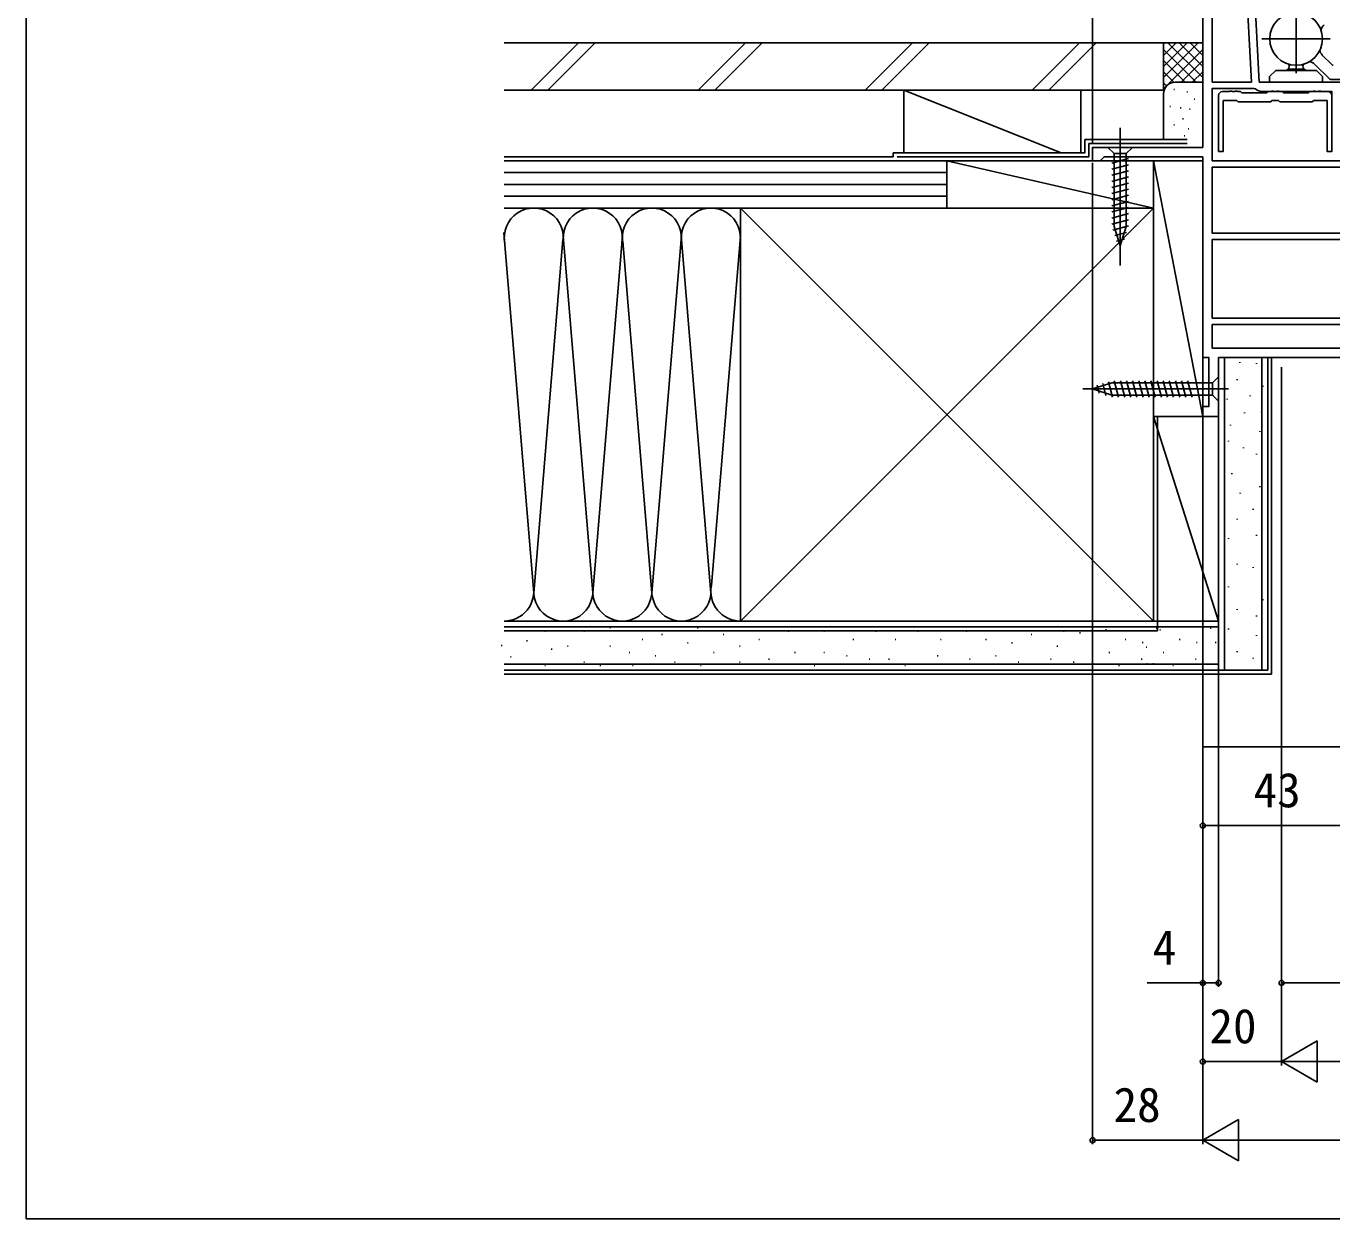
# Model space of a CAD drawing. Units: millimetres, scale not verified. Extents: x -525 to 525, y -783 to 779.
# Drawn here: x -525 to -193.2, y -782.7 to -479.5 of the extents above; entities that cross this region are included whole.
import ezdxf
from ezdxf.enums import TextEntityAlignment as Align

# ---------------------------------------------------------------- set-up
doc = ezdxf.new("R2010")
doc.units = ezdxf.units.MM
doc.header["$LTSCALE"] = 4
for name, color, linetype in [('0-2_YKK_11', 7, 'Continuous'), ('0-5_YKK_13', 4, 'Continuous'), ('0-7_YKK_D', 6, 'Continuous'), ('0-8_YKK_ZWAK', 7, 'Continuous'), ('0-9_YSS_K', 3, 'Continuous'), ('0-A_YSS_KE', 3, 'Continuous')]:
    doc.layers.add(name, color=color, linetype=linetype)
doc.styles.add('ＭＳ ゴシック', font='')
doc.styles.get('ＭＳ ゴシック').set_extended_font_data('MS Gothic')

msp = doc.modelspace()

# ---------------------------------------------------------------- linework, layer by layer
at = {"layer": '0-2_YKK_11'}
for points in [[(-226, -449.702), (-226, -510.302), (-254, -510.302), (-254, -513.702), (-252.1, -513.702), (-251.6, -513.202), (-251.1, -512.702), (-226, -512.702), (-226, -563.702), (-224.5, -563.702), (-224.5, -576.202), (-226, -576.202), (-226, -578.702), (-222, -578.702), (-222, -563.702)], [(-185.174, -499.917), (-190.8, -500.909), (-190.8, -496.102), (-185.444, -496.102), (-184.576, -496.644), (-184, -496.325), (-184, -493.702), (-211.642, -493.702), (-213.95, -449.649)], [(-212.635, -495.419), (-212.958, -495.302), (-223.6, -495.302), (-223.6, -513.702)], [(-222, -497.102), (-222, -511.302), (-220.8, -511.302), (-220.8, -498.402), (-217.353, -498.402), (-217.053, -498.702), (-208.747, -498.702), (-208.447, -498.402), (-206.753, -498.402), (-206.453, -498.702), (-198.147, -498.702), (-197.847, -498.402), (-194.4, -498.402), (-194.4, -511.302), (-193.2, -511.302), (-193.2, -497.102)], [(-194.2, -496.102), (-195.913, -496.102), (-196.106, -495.952), (-196.494, -495.952), (-196.687, -496.102), (-197.313, -496.102), (-197.506, -495.952), (-197.894, -495.952), (-198.087, -496.102), (-198.8, -496.102), (-199.1, -496.402), (-205.5, -496.402), (-205.8, -496.102), (-206.513, -496.102), (-206.706, -495.952), (-207.094, -495.952), (-207.287, -496.102), (-207.913, -496.102), (-208.106, -495.952), (-208.494, -495.952), (-208.687, -496.102), (-209.4, -496.102), (-209.7, -496.402), (-216.1, -496.402), (-216.4, -496.102), (-217.113, -496.102), (-217.306, -495.952), (-217.694, -495.952), (-217.887, -496.102), (-218.513, -496.102), (-218.706, -495.952), (-219.094, -495.952), (-219.287, -496.102), (-221, -496.102)], [(-193.2, -507.702), (-193.2, -496.102), (-210.767, -496.102)], [(-223.6, -513.702), (-186.4, -513.702), (-186.4, -510.602), (-190.3, -510.602)], [(-190.6, -553.702), (-223.6, -553.702), (-223.6, -533.702), (-190.6, -533.702), (-190.6, -535.102)], [(-222, -563.702), (-158, -563.702), (-158, -561.902), (-160, -561.902), (-160, -553.702), (-163.3, -553.702)]]:
    msp.add_lwpolyline(points, dxfattribs=at)
for points in [[(-213.644, -493.702), (-215.877, -451.102), (-223.6, -451.102), (-223.6, -493.702)], [(-223.6, -532.102), (-186.4, -532.102), (-186.4, -515.302), (-223.6, -515.302)], [(-185.6, -555.302), (-223.6, -555.302), (-223.6, -561.302), (-185.6, -561.302)]]:
    msp.add_lwpolyline(points, close=True, dxfattribs=at)
for centre, radius, start, end in [((-221, -497.102), 1, 90.00001, 179.99999), ((-210.767, -493.202), 2.9, 229.88081, 270.00001), ((-194.2, -497.102), 1, 0.00001, 89.99999)]:
    msp.add_arc(centre, radius, start, end, dxfattribs=at)
at = {"layer": '0-5_YKK_13'}
for p, q in [((-202.3, -474.001), (-202.3, -491.401)), ((-193.6, -482.701), (-211, -482.701)), ((-195.651, -486.807), (-193.203, -489.255)), ((-209.05, -492.301), (-207.471, -490.701)), ((-197.8, -490.701), (-207.471, -490.701)), ((-200.257, -490.409), (-204.342, -490.409)), ((-197.8, -490.701), (-197.128, -490.701)), ((-193.846, -492.855), (-197.582, -489.119)), ((-195.55, -492.301), (-197.128, -490.701)), ((-209.05, -492.301), (-209.05, -493.401)), ((-208.75, -493.701), (-195.85, -493.701)), ((-195.55, -492.301), (-195.55, -493.401)), ((-173.5, -493.001), (-193.492, -493.001)), ((-247, -505.302), (-247, -540.302)), ((-243.9, -510.302), (-250.1, -510.302)), ((-250.1, -510.302), (-248.55, -511.852)), ((-243.9, -510.302), (-245.45, -511.852)), ((-249.1, -514.278), (-244.9, -513.153)), ((-248.55, -511.852), (-248.55, -530.386)), ((-245.45, -511.852), (-248.55, -511.852)), ((-245.45, -530.386), (-245.45, -511.852)), ((-249.1, -515.831), (-244.9, -514.706)), ((-249.1, -517.384), (-244.9, -516.259)), ((-249.1, -518.937), (-244.9, -517.811)), ((-249.1, -520.49), (-244.9, -519.364)), ((-249.1, -522.043), (-244.9, -520.917)), ((-249.1, -523.596), (-244.9, -522.47)), ((-249.1, -525.149), (-244.9, -524.023)), ((-249.1, -526.701), (-244.9, -525.576)), ((-249.1, -528.254), (-244.9, -527.129)), ((-249.1, -529.807), (-244.9, -528.682)), ((-248.841, -531.291), (-244.9, -530.235)), ((-247, -535.302), (-248.55, -530.386)), ((-247, -535.302), (-245.45, -530.386)), ((-248.39, -532.723), (-245.354, -531.909)), ((-247.938, -534.155), (-245.888, -533.605)), ((-254, -571.701), (-249.084, -570.151)), ((-254, -571.701), (-249.084, -570.151)), ((-250.608, -573.348), (-251.421, -570.311)), ((-248.933, -573.801), (-249.989, -569.86)), ((-223.55, -570.152), (-249.084, -570.151)), ((-247.38, -573.801), (-248.506, -569.601)), ((-245.827, -573.801), (-246.953, -569.601)), ((-244.274, -573.801), (-245.4, -569.601)), ((-242.722, -573.801), (-243.847, -569.601)), ((-241.169, -573.801), (-242.294, -569.601)), ((-239.616, -573.801), (-240.741, -569.601)), ((-238.063, -573.801), (-239.188, -569.601)), ((-236.51, -573.801), (-237.635, -569.601)), ((-234.957, -573.802), (-236.082, -569.601)), ((-233.404, -573.802), (-234.529, -569.602)), ((-231.851, -573.802), (-232.976, -569.602)), ((-230.298, -573.802), (-231.424, -569.602)), ((-228.745, -573.802), (-229.871, -569.602)), ((-219.5, -571.702), (-256.5, -571.701)), ((-254, -571.701), (-249.084, -573.251)), ((-252.304, -572.813), (-252.853, -570.763)), ((-223.55, -573.252), (-249.084, -573.251)), ((-222, -574.802), (-223.55, -573.252))]:
    msp.add_line(p, q, dxfattribs=at)
msp.add_lwpolyline([(-222, -568.602), (-223.55, -570.152), (-223.55, -573.252)], dxfattribs=at)
msp.add_circle((-202.3, -482.701), 6.7, dxfattribs=at)
for centre, radius, start, end in [((-194.014, -480.808), 2, 125, 170.14215), ((-194.237, -485.393), 2, 184.26693, 225), ((-205.05, -489.701), 1, 270, 0), ((-205.05, -489.679), 1, 0, 33.97705), ((-199.55, -489.679), 1, 146.02295, 180), ((-199.55, -489.701), 1, 180, 270), ((-198.996, -490.533), 2, 45, 90.14215), ((-192.85, -488.901), 0.5, 225, 270), ((-208.75, -493.401), 0.3, 180, 269.99988), ((-195.85, -493.401), 0.3, 269.99988, 359.99988), ((-193.492, -492.501), 0.5, 225, 270)]:
    msp.add_arc(centre, radius, start, end, dxfattribs=at)
at = {"layer": '0-7_YKK_D'}
for p, q in [((-254, -509.302), (-254, -387.702)), ((-254, -514.202), (-254, -763.702)), ((-206, -566.165), (-206, -743.702)), ((-206, -567.165), (-206, -743.702)), ((-206, -568.165), (-206, -723.702)), ((-226, -578.452), (-226.002, -763.698)), ((-226.001, -579.202), (-226.001, -683.702)), ((-226, -578.452), (-226, -743.702)), ((-226, -579.202), (-226, -763.702)), ((-226, -579.202), (-225.999, -723.705)), ((-222, -579.202), (-221.999, -723.705)), ((-226.001, -682.702), (-183.001, -682.702)), ((-206, -722.702), (-158.001, -722.702)), ((-206, -742.702), (-196.907, -737.452)), ((-196.907, -747.952), (-196.907, -737.452)), ((-206, -742.702), (-226, -742.702)), ((-206, -742.702), (-196.907, -747.952)), ((-206, -742.702), (-187.814, -742.702)), ((-195.5, -742.702), (193.5, -742.702)), ((-226.002, -762.698), (-216.908, -757.448)), ((-216.909, -767.948), (-216.908, -757.448)), ((-254, -762.702), (-226, -762.702)), ((-226.002, -762.698), (-216.909, -767.948)), ((-226.002, -762.698), (-207.815, -762.698)), ((-215.502, -762.698), (213.498, -762.702))]:
    msp.add_line(p, q, dxfattribs=at)
msp.add_lwpolyline([(-221.999, -722.705), (-225.999, -722.705), (-240.117, -722.705)], dxfattribs=at)
for centre in [(-226.001, -682.702), (-225.999, -722.705), (-221.999, -722.705), (-206, -722.702), (-226, -742.702), (-254, -762.702)]:
    msp.add_circle(centre, 0.637, dxfattribs=at)
at = {"layer": '0-8_YKK_ZWAK'}
msp.add_line((-525, 747.3), (-525, -782.7), dxfattribs=at)
msp.add_lwpolyline([(-525, -782.7), (525, -782.7), (525, 747.3)], dxfattribs=at)
at = {"layer": '0-9_YSS_K'}
for p, q in [((-396.633, -495.702), (-384.633, -483.702)), ((-392.39, -495.702), (-380.39, -483.702)), ((-354.206, -495.702), (-342.206, -483.702)), ((-349.964, -495.702), (-337.964, -483.702)), ((-311.78, -495.702), (-299.78, -483.702)), ((-307.537, -495.702), (-295.537, -483.702)), ((-269.353, -495.702), (-257.353, -483.702)), ((-265.111, -495.702), (-253.111, -483.702)), ((-236.001, -483.702), (-226.001, -483.702)), ((-227.143, -483.702), (-236.001, -492.56)), ((-229.971, -483.702), (-236.001, -489.731)), ((-232.8, -483.702), (-236.001, -486.903)), ((-235.628, -483.702), (-236.001, -484.074)), ((-226.001, -492.56), (-234.859, -483.702)), ((-226.001, -489.731), (-232.03, -483.702)), ((-226.001, -486.903), (-229.202, -483.702)), ((-226.001, -484.074), (-226.373, -483.702)), ((-226.001, -485.388), (-236.001, -495.388)), ((-227.687, -493.702), (-236.001, -485.388)), ((-230.515, -493.702), (-236.001, -488.216)), ((-233.326, -493.719), (-236.001, -491.045)), ((-226.001, -488.216), (-231.486, -493.702)), ((-226.001, -491.045), (-228.675, -493.719)), ((-235.206, -494.668), (-236.001, -493.873)), ((-233.001, -493.702), (-226.001, -493.702)), ((-262.001, -511.702), (-302.001, -495.702)), ((-302.001, -495.702), (-302.001, -511.702)), ((-257.001, -495.702), (-302.001, -495.702)), ((-257.001, -495.702), (-257.001, -511.702)), ((-236.001, -508.002), (-236.001, -496.702)), ((-233.196, -495.529), (-233.396, -495.529)), ((-229.858, -496.197), (-230.058, -496.197)), ((-234.197, -499.869), (-234.397, -499.869)), ((-231.527, -500.203), (-231.727, -500.203)), ((-229.19, -500.537), (-229.39, -500.537)), ((-228.001, -498.028), (-228.201, -498.028)), ((-230.924, -502.996), (-231.124, -502.996)), ((-233.196, -504.542), (-233.396, -504.542)), ((-230.545, -507.322), (-230.745, -507.322)), ((-229.524, -505.544), (-229.724, -505.544)), ((-403.494, -513.702), (-291.001, -513.702)), ((-302.001, -513.702), (-257.001, -513.702)), ((-291.001, -525.702), (-291.001, -513.702)), ((-291.001, -513.702), (-238.501, -525.702)), ((-226, -578.702), (-238.501, -513.702)), ((-403.494, -516.702), (-291.001, -516.702)), ((-403.494, -519.702), (-291.001, -519.702)), ((-403.494, -522.702), (-291.001, -522.702)), ((-343.503, -525.702), (-403.497, -525.702)), ((-291.001, -525.702), (-403.494, -525.702)), ((-238.503, -630.702), (-343.503, -525.702)), ((-238.503, -525.702), (-343.503, -630.702)), ((-396.003, -623.583), (-403.581, -531.884)), ((-388.579, -533.734), (-396.003, -623.583)), ((-381.003, -623.583), (-388.504, -532.809)), ((-373.394, -534.147), (-366.003, -623.583)), ((-343.51, -532.896), (-350.845, -621.67)), ((-373.664, -534.767), (-381.003, -623.583)), ((-366.003, -623.583), (-358.661, -534.733)), ((-358.345, -534.733), (-351.003, -623.583)), ((-220.503, -643.202), (-220.503, -563.702)), ((-211.003, -643.202), (-211.003, -563.702)), ((-208.503, -644.202), (-208.503, -563.702)), ((-216.555, -564.893), (-216.555, -565.093)), ((-212.344, -565.121), (-212.344, -565.321)), ((-217.289, -569.241), (-217.289, -569.441)), ((-213.992, -573.362), (-213.992, -573.562)), ((-210.695, -570.89), (-210.695, -571.09)), ((-219.783, -574.183), (-219.783, -574.383)), ((-238.503, -578.702), (-222.003, -578.702)), ((-238.503, -630.702), (-238.503, -578.702)), ((-238.503, -578.702), (-222.003, -630.702)), ((-222.003, -630.702), (-222.003, -578.253)), ((-215.385, -577.691), (-215.385, -577.891)), ((-211.098, -577.501), (-211.098, -577.701)), ((-219.004, -580.809), (-219.004, -581.009)), ((-211.52, -582.428), (-211.52, -582.628)), ((-219.437, -584.9), (-219.437, -585.1)), ((-215.64, -586.549), (-215.64, -586.749)), ((-212.344, -588.197), (-212.344, -588.397)), ((-218.613, -593.142), (-218.613, -593.342)), ((-211.52, -596.439), (-211.52, -596.639)), ((-216.465, -598.087), (-216.465, -598.287)), ((-213.168, -602.208), (-213.168, -602.408)), ((-217.289, -604.68), (-217.289, -604.88)), ((-219.437, -609.625), (-219.437, -609.825)), ((-212.344, -608.801), (-212.344, -609.001)), ((-217.289, -616.15), (-217.289, -616.35)), ((-213.168, -616.974), (-213.168, -617.174)), ((-219.437, -621.919), (-219.437, -622.119)), ((-210.695, -625.216), (-210.695, -625.416)), ((-217.289, -627.688), (-217.289, -627.888)), ((-212.344, -629.336), (-212.344, -629.536)), ((-343.503, -630.702), (-403.497, -630.702)), ((-403.497, -632.202), (-222.003, -632.202)), ((-392.998, -633.267), (-393.198, -633.267)), ((-383.109, -633.267), (-383.309, -633.267)), ((-376.515, -632.443), (-376.715, -632.443)), ((-354.263, -632.443), (-354.463, -632.443)), ((-331.186, -633.267), (-331.386, -633.267)), ((-322.121, -633.267), (-322.321, -633.267)), ((-308.934, -633.267), (-309.134, -633.267)), ((-298.22, -633.267), (-298.42, -633.267)), ((-285.926, -633.267), (-286.126, -633.267)), ((-261.202, -633.267), (-261.402, -633.267)), ((-257.11, -633.701), (-257.31, -633.701)), ((-250.484, -632.921), (-250.684, -632.921)), ((-238.503, -630.702), (-222.003, -630.702)), ((-237.686, -632.531), (-237.886, -632.531)), ((-236.711, -632.921), (-236.911, -632.921)), ((-223.914, -632.531), (-224.114, -632.531)), ((-219.437, -632.633), (-219.437, -632.833)), ((-404.049, -636.924), (-404.249, -636.924)), ((-397.622, -635.756), (-397.822, -635.756)), ((-368.274, -635.416), (-368.474, -635.416)), ((-363.329, -634.092), (-363.529, -634.092)), ((-356.735, -636.24), (-356.935, -636.24)), ((-347.67, -634.092), (-347.87, -634.092)), ((-338.604, -635.416), (-338.804, -635.416)), ((-314.703, -635.416), (-314.903, -635.416)), ((-303.989, -635.416), (-304.189, -635.416)), ((-292.451, -635.416), (-292.651, -635.416)), ((-280.981, -635.416), (-281.181, -635.416)), ((-274.388, -636.24), (-274.588, -636.24)), ((-269.443, -634.092), (-269.643, -634.092)), ((-245.542, -635.416), (-245.742, -635.416)), ((-241.195, -636.15), (-241.394, -636.15)), ((-231.77, -635.416), (-231.97, -635.416)), ((-227.422, -636.15), (-227.622, -636.15)), ((-222.619, -636.15), (-222.819, -636.15)), ((-212.344, -634.281), (-212.344, -634.481)), ((-401.712, -639.846), (-401.912, -639.846)), ((-391.35, -637.888), (-391.55, -637.888)), ((-387.229, -637.064), (-387.429, -637.064)), ((-376.515, -637.064), (-376.715, -637.064)), ((-371.57, -638.712), (-371.77, -638.712)), ((-364.977, -639.537), (-365.177, -639.537)), ((-350.142, -638.712), (-350.342, -638.712)), ((-343.549, -637.064), (-343.749, -637.064)), ((-336.131, -640.361), (-336.331, -640.361)), ((-329.538, -638.712), (-329.738, -638.712)), ((-322.121, -638.712), (-322.321, -638.712)), ((-316.352, -639.537), (-316.552, -639.537)), ((-310.582, -640.361), (-310.782, -640.361)), ((-305.637, -640.361), (-305.837, -640.361)), ((-293.275, -639.537), (-293.475, -639.537)), ((-285.102, -640.361), (-285.302, -640.361)), ((-278.509, -639.537), (-278.709, -639.537)), ((-264.498, -640.361), (-264.698, -640.361)), ((-262.85, -637.064), (-263.05, -637.064)), ((-253.992, -637.319), (-254.192, -637.319)), ((-249.663, -638.712), (-249.863, -638.712)), ((-241.422, -640.361), (-241.622, -640.361)), ((-240.219, -637.319), (-240.419, -637.319)), ((-235.89, -638.712), (-236.09, -638.712)), ((-227.649, -640.361), (-227.849, -640.361)), ((-217.289, -638.402), (-217.289, -638.602)), ((-213.168, -640.051), (-213.168, -640.251)), ((-403.497, -641.702), (-222.003, -641.702)), ((-392.998, -642.009), (-393.198, -642.009)), ((-383.109, -641.185), (-383.309, -641.185)), ((-378.988, -642.009), (-379.188, -642.009)), ((-370.746, -642.009), (-370.946, -642.009)), ((-360.032, -641.185), (-360.232, -641.185)), ((-353.439, -642.009), (-353.639, -642.009)), ((-343.549, -641.185), (-343.749, -641.185)), ((-324.593, -642.009), (-324.793, -642.009)), ((-301.517, -642.009), (-301.717, -642.009)), ((-272.74, -641.185), (-272.94, -641.185)), ((-258.729, -641.185), (-258.929, -641.185)), ((-253.802, -641.606), (-254.002, -641.606)), ((-247.191, -642.009), (-247.391, -642.009)), ((-240.03, -641.606), (-240.23, -641.606)), ((-238.466, -641.606), (-238.666, -641.606)), ((-233.418, -642.009), (-233.618, -642.009)), ((-226.003, -643.202), (-226.003, -662.702)), ((-403.497, -644.202), (-208.503, -644.202)), ((-226.003, -662.702), (-2.497, -662.702))]:
    msp.add_line(p, q, dxfattribs=at)
for points in [[(-291.001, -525.702), (-291.001, -513.702), (-238.501, -513.702), (-238.501, -525.702)], [(-238.501, -578.702), (-238.501, -513.702), (-226.001, -513.702), (-226, -578.702)]]:
    msp.add_lwpolyline(points, close=True, dxfattribs=at)
for centre, radius, start, end in [((-233.001, -496.702), 3, 90, 180), ((-396.003, -533.202), 7.5, 348.21621, 191.78356), ((-381.003, -533.202), 7.5, 348.21621, 191.78332), ((-366.003, -533.202), 7.5, 348.21621, 191.78332), ((-351.003, -533.202), 7.5, 348.21621, 191.78332), ((-403.503, -623.202), 7.5, 270.0476, 11.78354), ((-388.503, -623.202), 7.5, 168.21647, 11.78354), ((-373.503, -623.202), 7.5, 168.21647, 11.78354), ((-358.503, -623.202), 7.5, 168.21647, 11.78354), ((-343.503, -623.202), 7.5, 168.21647, 270)]:
    msp.add_arc(centre, radius, start, end, dxfattribs=at)
at = {"layer": '0-A_YSS_KE'}
for p, q in [((-403.494, -483.702), (-236.001, -483.702)), ((-255.994, -508.263), (-229.994, -508.264)), ((-254.994, -509.263), (-229.994, -509.264)), ((-304.694, -512.692), (-403.487, -512.691)), ((-304.694, -511.692), (-304.694, -512.692)), ((-343.503, -539.666), (-343.503, -525.702)), ((-343.503, -630.702), (-343.503, -533.202)), ((-222.003, -643.202), (-222.003, -563.702)), ((-209.503, -563.702), (-222.003, -563.702)), ((-209.503, -643.202), (-209.503, -563.702)), ((-237.503, -578.702), (-237.503, -633.202)), ((-403.497, -630.702), (-222.003, -630.702)), ((-237.503, -633.202), (-403.497, -633.202)), ((-222.003, -643.202), (-222.003, -630.702)), ((-403.497, -643.202), (-222.003, -643.202)), ((-209.503, -643.202), (-222.003, -643.202))]:
    msp.add_line(p, q, dxfattribs=at)
for points in [[(-403.494, -495.702), (-236.001, -495.702), (-236.001, -483.702)], [(-255.994, -508.263), (-255.994, -511.693), (-304.694, -511.692)], [(-254.994, -509.263), (-254.994, -512.693), (-303.694, -512.692)], [(-343.503, -525.702), (-238.503, -525.702), (-238.503, -630.702), (-343.503, -630.702)]]:
    msp.add_lwpolyline(points, dxfattribs=at)

# ---------------------------------------------------------------- texts
at = {"layer": '0-7_YKK_D', "style": 'ＭＳ ゴシック'}
for s, p in [('43', (-213.092, -680.702)), ('20', (-224.312, -740.702)), ('28', (-248.672, -760.702))]:
    msp.add_text(s, height=8.798, dxfattribs=at).set_placement(p, align=Align.BOTTOM_LEFT)
msp.add_text('4', height=8.798, rotation=0.001, dxfattribs=at).set_placement((-238.731, -720.705), align=Align.BOTTOM_LEFT)

doc.saveas('drawing.dxf')
